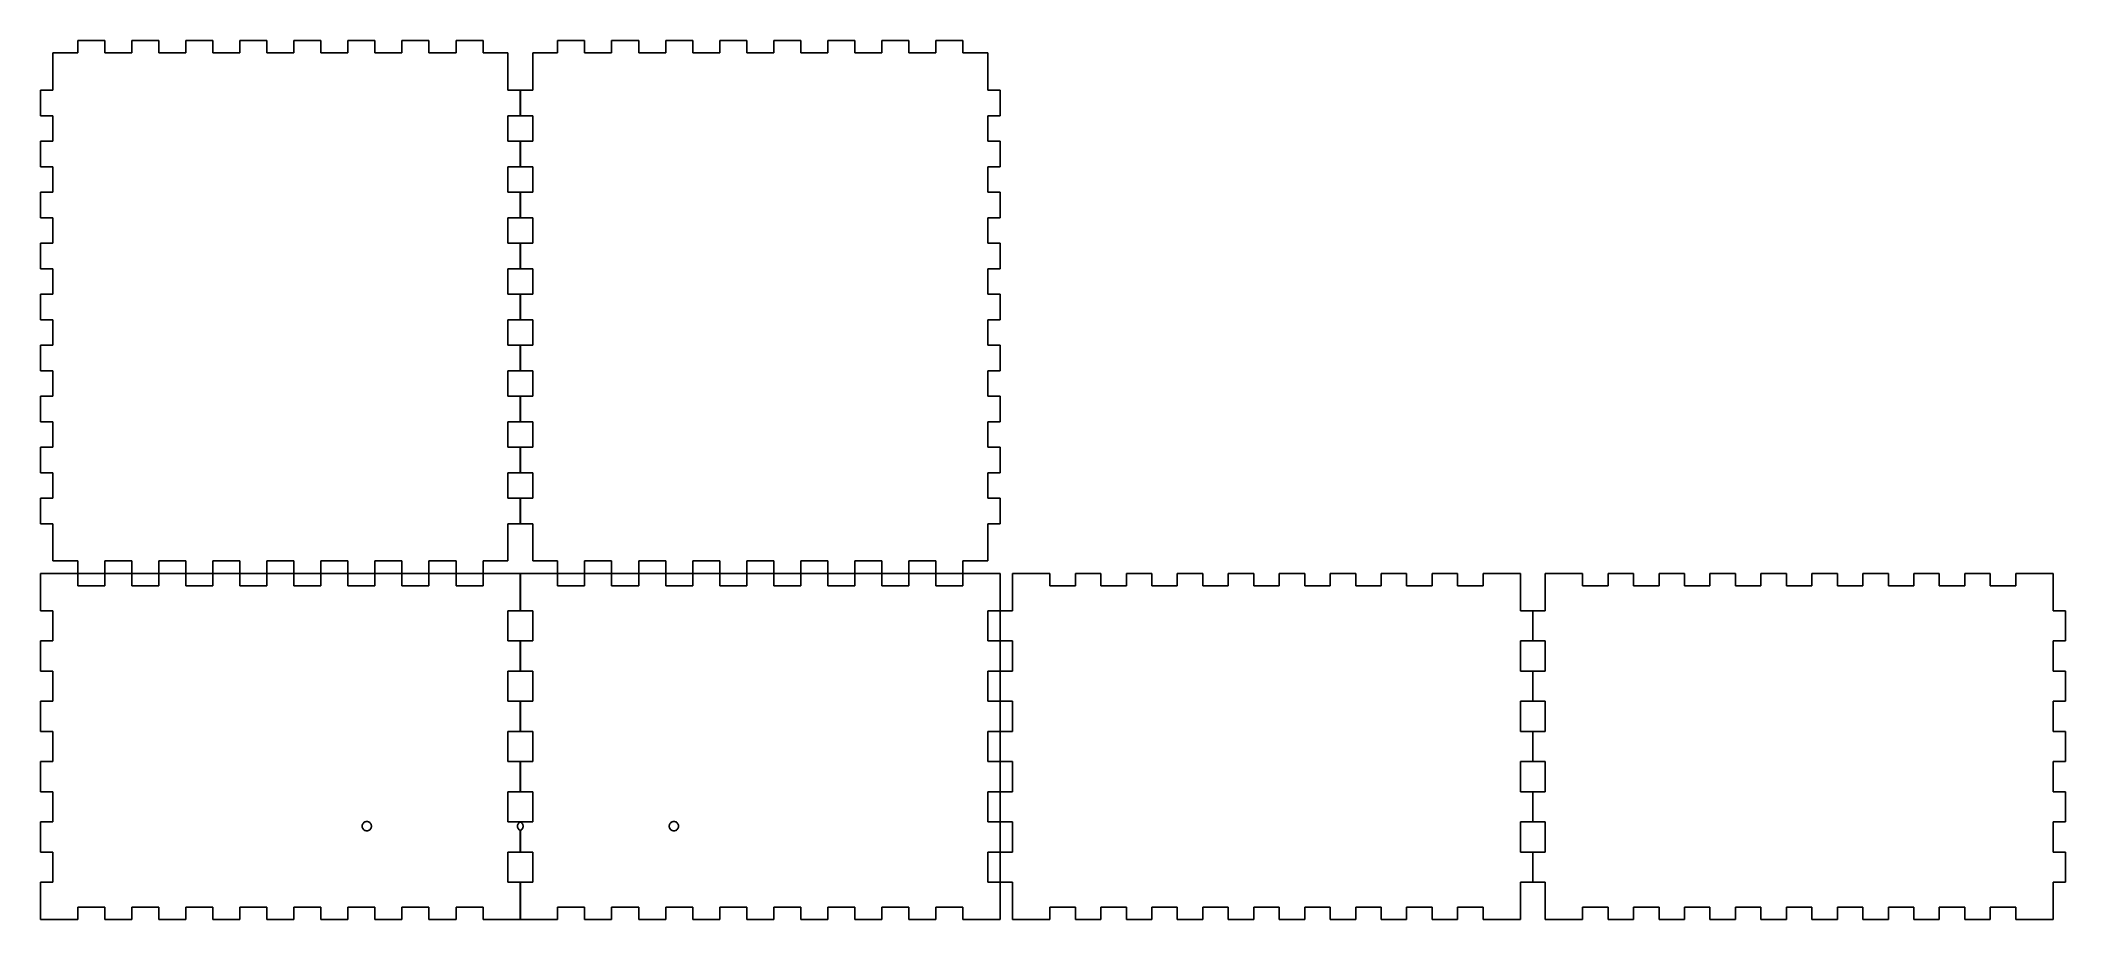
# Model space of a CAD drawing. Header units: metres. Extents: x 0 to 652, y 0 to 283.
import ezdxf

# ---------------------------------------------------------------- set-up
doc = ezdxf.new("R2010")
doc.units = ezdxf.units.M

msp = doc.modelspace()

# ---------------------------------------------------------------- linework, layer by layer
for p, q in [((20.6933, 282.71), (12, 282.71)), ((12, 282.71), (12, 278.71)), ((20.6933, 278.71), (20.6933, 282.71)), ((38.08, 282.71), (29.3867, 282.71)), ((29.3867, 282.71), (29.3867, 278.71)), ((38.08, 278.71), (38.08, 282.71)), ((55.4667, 282.71), (46.7733, 282.71)), ((46.7733, 282.71), (46.7733, 278.71)), ((55.4667, 278.71), (55.4667, 282.71)), ((72.8533, 282.71), (64.16, 282.71)), ((64.16, 282.71), (64.16, 278.71)), ((72.8533, 278.71), (72.8533, 282.71)), ((90.24, 282.71), (81.5467, 282.71)), ((81.5467, 282.71), (81.5467, 278.71)), ((90.24, 278.71), (90.24, 282.71)), ((107.627, 282.71), (98.9333, 282.71)), ((98.9333, 282.71), (98.9333, 278.71)), ((107.627, 278.71), (107.627, 282.71)), ((125.013, 282.71), (116.32, 282.71)), ((116.32, 282.71), (116.32, 278.71)), ((125.013, 278.71), (125.013, 282.71)), ((142.4, 282.71), (133.707, 282.71)), ((133.707, 282.71), (133.707, 278.71)), ((142.4, 278.71), (142.4, 282.71)), ((175.103, 282.71), (166.41, 282.71)), ((166.41, 282.71), (166.41, 278.71)), ((175.103, 278.71), (175.103, 282.71)), ((192.49, 282.71), (183.797, 282.71)), ((183.797, 282.71), (183.797, 278.71)), ((192.49, 278.71), (192.49, 282.71)), ((209.877, 282.71), (201.183, 282.71)), ((201.183, 282.71), (201.183, 278.71)), ((209.877, 278.71), (209.877, 282.71)), ((227.263, 282.71), (218.57, 282.71)), ((218.57, 282.71), (218.57, 278.71)), ((227.263, 278.71), (227.263, 282.71)), ((244.65, 282.71), (235.957, 282.71)), ((235.957, 282.71), (235.957, 278.71)), ((244.65, 278.71), (244.65, 282.71)), ((262.037, 282.71), (253.343, 282.71)), ((253.343, 282.71), (253.343, 278.71)), ((262.037, 278.71), (262.037, 282.71)), ((279.423, 282.71), (270.73, 282.71)), ((270.73, 282.71), (270.73, 278.71)), ((279.423, 278.71), (279.423, 282.71)), ((296.81, 282.71), (288.117, 282.71)), ((288.117, 282.71), (288.117, 278.71)), ((296.81, 278.71), (296.81, 282.71)), ((12, 278.71), (4, 278.71)), ((4, 278.71), (4, 266.71)), ((29.3867, 278.71), (20.6933, 278.71)), ((46.7733, 278.71), (38.08, 278.71)), ((64.16, 278.71), (55.4667, 278.71)), ((81.5467, 278.71), (72.8533, 278.71)), ((98.9333, 278.71), (90.24, 278.71)), ((116.32, 278.71), (107.627, 278.71)), ((133.707, 278.71), (125.013, 278.71)), ((150.4, 278.71), (142.4, 278.71)), ((150.4, 266.71), (150.4, 278.71)), ((166.41, 278.71), (158.41, 278.71)), ((158.41, 278.71), (158.41, 266.71)), ((183.797, 278.71), (175.103, 278.71)), ((201.183, 278.71), (192.49, 278.71)), ((218.57, 278.71), (209.877, 278.71)), ((235.957, 278.71), (227.263, 278.71)), ((253.343, 278.71), (244.65, 278.71)), ((270.73, 278.71), (262.037, 278.71)), ((288.117, 278.71), (279.423, 278.71)), ((304.81, 278.71), (296.81, 278.71)), ((304.81, 266.71), (304.81, 278.71)), ((4, 266.71), (0, 266.71)), ((0, 266.71), (0, 258.51)), ((154.4, 266.71), (150.4, 266.71)), ((154.4, 258.51), (154.4, 266.71)), ((158.41, 266.71), (154.41, 266.71)), ((154.41, 266.71), (154.41, 258.51)), ((308.81, 266.71), (304.81, 266.71)), ((308.81, 258.51), (308.81, 266.71)), ((0, 258.51), (4, 258.51)), ((4, 258.51), (4, 250.31)), ((150.4, 250.31), (150.4, 258.51)), ((150.4, 258.51), (154.4, 258.51)), ((154.41, 258.51), (158.41, 258.51)), ((158.41, 258.51), (158.41, 250.31)), ((304.81, 250.31), (304.81, 258.51)), ((304.81, 258.51), (308.81, 258.51)), ((4, 250.31), (0, 250.31)), ((0, 250.31), (0, 242.11)), ((154.4, 250.31), (150.4, 250.31)), ((154.4, 242.11), (154.4, 250.31)), ((158.41, 250.31), (154.41, 250.31)), ((154.41, 250.31), (154.41, 242.11)), ((308.81, 250.31), (304.81, 250.31)), ((308.81, 242.11), (308.81, 250.31)), ((0, 242.11), (4, 242.11)), ((4, 242.11), (4, 233.91)), ((150.4, 233.91), (150.4, 242.11)), ((150.4, 242.11), (154.4, 242.11)), ((154.41, 242.11), (158.41, 242.11)), ((158.41, 242.11), (158.41, 233.91)), ((304.81, 233.91), (304.81, 242.11)), ((304.81, 242.11), (308.81, 242.11)), ((4, 233.91), (0, 233.91)), ((0, 233.91), (0, 225.71)), ((154.4, 233.91), (150.4, 233.91)), ((154.4, 225.71), (154.4, 233.91)), ((158.41, 233.91), (154.41, 233.91)), ((154.41, 233.91), (154.41, 225.71)), ((308.81, 233.91), (304.81, 233.91)), ((308.81, 225.71), (308.81, 233.91)), ((0, 225.71), (4, 225.71)), ((4, 225.71), (4, 217.51)), ((150.4, 217.51), (150.4, 225.71)), ((150.4, 225.71), (154.4, 225.71)), ((154.41, 225.71), (158.41, 225.71)), ((158.41, 225.71), (158.41, 217.51)), ((304.81, 217.51), (304.81, 225.71)), ((304.81, 225.71), (308.81, 225.71)), ((4, 217.51), (0, 217.51)), ((0, 217.51), (0, 209.31)), ((154.4, 217.51), (150.4, 217.51)), ((154.4, 209.31), (154.4, 217.51)), ((158.41, 217.51), (154.41, 217.51)), ((154.41, 217.51), (154.41, 209.31)), ((308.81, 217.51), (304.81, 217.51)), ((308.81, 209.31), (308.81, 217.51)), ((0, 209.31), (4, 209.31)), ((4, 209.31), (4, 201.11)), ((150.4, 201.11), (150.4, 209.31)), ((150.4, 209.31), (154.4, 209.31)), ((154.41, 209.31), (158.41, 209.31)), ((158.41, 209.31), (158.41, 201.11)), ((304.81, 201.11), (304.81, 209.31)), ((304.81, 209.31), (308.81, 209.31)), ((4, 201.11), (0, 201.11)), ((0, 201.11), (0, 192.91)), ((154.4, 201.11), (150.4, 201.11)), ((154.4, 192.91), (154.4, 201.11)), ((158.41, 201.11), (154.41, 201.11)), ((154.41, 201.11), (154.41, 192.91)), ((308.81, 201.11), (304.81, 201.11)), ((308.81, 192.91), (308.81, 201.11)), ((0, 192.91), (4, 192.91)), ((4, 192.91), (4, 184.71)), ((150.4, 184.71), (150.4, 192.91)), ((150.4, 192.91), (154.4, 192.91)), ((154.41, 192.91), (158.41, 192.91)), ((158.41, 192.91), (158.41, 184.71)), ((304.81, 184.71), (304.81, 192.91)), ((304.81, 192.91), (308.81, 192.91)), ((4, 184.71), (0, 184.71)), ((0, 184.71), (0, 176.51)), ((154.4, 184.71), (150.4, 184.71)), ((154.4, 176.51), (154.4, 184.71)), ((158.41, 184.71), (154.41, 184.71)), ((154.41, 184.71), (154.41, 176.51)), ((308.81, 184.71), (304.81, 184.71)), ((308.81, 176.51), (308.81, 184.71)), ((0, 176.51), (4, 176.51)), ((4, 176.51), (4, 168.31)), ((150.4, 168.31), (150.4, 176.51)), ((150.4, 176.51), (154.4, 176.51)), ((154.41, 176.51), (158.41, 176.51)), ((158.41, 176.51), (158.41, 168.31)), ((304.81, 168.31), (304.81, 176.51)), ((304.81, 176.51), (308.81, 176.51)), ((4, 168.31), (0, 168.31)), ((0, 168.31), (0, 160.11)), ((154.4, 168.31), (150.4, 168.31)), ((154.4, 160.11), (154.4, 168.31)), ((158.41, 168.31), (154.41, 168.31)), ((154.41, 168.31), (154.41, 160.11)), ((308.81, 168.31), (304.81, 168.31)), ((308.81, 160.11), (308.81, 168.31)), ((0, 160.11), (4, 160.11)), ((4, 160.11), (4, 151.91)), ((150.4, 151.91), (150.4, 160.11)), ((150.4, 160.11), (154.4, 160.11)), ((154.41, 160.11), (158.41, 160.11)), ((158.41, 160.11), (158.41, 151.91)), ((304.81, 151.91), (304.81, 160.11)), ((304.81, 160.11), (308.81, 160.11)), ((4, 151.91), (0, 151.91)), ((0, 151.91), (0, 143.71)), ((154.4, 151.91), (150.4, 151.91)), ((154.4, 143.71), (154.4, 151.91)), ((158.41, 151.91), (154.41, 151.91)), ((154.41, 151.91), (154.41, 143.71)), ((308.81, 151.91), (304.81, 151.91)), ((308.81, 143.71), (308.81, 151.91)), ((0, 143.71), (4, 143.71)), ((4, 143.71), (4, 135.51)), ((150.4, 135.51), (150.4, 143.71)), ((150.4, 143.71), (154.4, 143.71)), ((154.41, 143.71), (158.41, 143.71)), ((158.41, 143.71), (158.41, 135.51)), ((304.81, 135.51), (304.81, 143.71)), ((304.81, 143.71), (308.81, 143.71)), ((4, 135.51), (0, 135.51)), ((0, 135.51), (0, 127.31)), ((154.4, 135.51), (150.4, 135.51)), ((154.4, 127.31), (154.4, 135.51)), ((158.41, 135.51), (154.41, 135.51)), ((154.41, 135.51), (154.41, 127.31)), ((308.81, 135.51), (304.81, 135.51)), ((308.81, 127.31), (308.81, 135.51)), ((0, 127.31), (4, 127.31)), ((4, 127.31), (4, 115.31)), ((150.4, 115.31), (150.4, 127.31)), ((150.4, 127.31), (154.4, 127.31)), ((154.41, 127.31), (158.41, 127.31)), ((158.41, 127.31), (158.41, 115.31)), ((304.81, 115.31), (304.81, 127.31)), ((304.81, 127.31), (308.81, 127.31)), ((12, 111.3), (0, 111.3)), ((0, 111.3), (0, 99.3)), ((4, 115.31), (12, 115.31)), ((12, 115.31), (12, 111.31)), ((12, 111.31), (20.6933, 111.31)), ((12, 107.3), (12, 111.3)), ((20.6933, 115.31), (29.3867, 115.31)), ((20.6933, 111.31), (20.6933, 115.31)), ((29.3867, 111.3), (20.6933, 111.3)), ((20.6933, 111.3), (20.6933, 107.3)), ((29.3867, 115.31), (29.3867, 111.31)), ((29.3867, 111.31), (38.08, 111.31)), ((29.3867, 107.3), (29.3867, 111.3)), ((38.08, 111.31), (38.08, 115.31)), ((38.08, 115.31), (46.7733, 115.31)), ((46.7733, 111.3), (38.08, 111.3)), ((38.08, 111.3), (38.08, 107.3)), ((46.7733, 115.31), (46.7733, 111.31)), ((46.7733, 111.31), (55.4667, 111.31)), ((46.7733, 107.3), (46.7733, 111.3)), ((55.4667, 111.31), (55.4667, 115.31)), ((55.4667, 115.31), (64.16, 115.31)), ((64.16, 111.3), (55.4667, 111.3)), ((55.4667, 111.3), (55.4667, 107.3)), ((64.16, 115.31), (64.16, 111.31)), ((64.16, 111.31), (72.8533, 111.31)), ((64.16, 107.3), (64.16, 111.3)), ((72.8533, 111.31), (72.8533, 115.31)), ((72.8533, 115.31), (81.5467, 115.31)), ((81.5467, 111.3), (72.8533, 111.3)), ((72.8533, 111.3), (72.8533, 107.3)), ((81.5467, 115.31), (81.5467, 111.31)), ((81.5467, 111.31), (90.24, 111.31)), ((81.5467, 107.3), (81.5467, 111.3)), ((90.24, 111.31), (90.24, 115.31)), ((90.24, 115.31), (98.9333, 115.31)), ((98.9333, 111.3), (90.24, 111.3)), ((90.24, 111.3), (90.24, 107.3)), ((98.9333, 115.31), (98.9333, 111.31)), ((98.9333, 111.31), (107.627, 111.31)), ((98.9333, 107.3), (98.9333, 111.3)), ((107.627, 111.31), (107.627, 115.31)), ((107.627, 115.31), (116.32, 115.31)), ((116.32, 111.3), (107.627, 111.3)), ((107.627, 111.3), (107.627, 107.3)), ((116.32, 115.31), (116.32, 111.31)), ((116.32, 111.31), (125.013, 111.31)), ((116.32, 107.3), (116.32, 111.3)), ((125.013, 111.31), (125.013, 115.31)), ((125.013, 115.31), (133.707, 115.31)), ((133.707, 111.3), (125.013, 111.3)), ((125.013, 111.3), (125.013, 107.3)), ((133.707, 115.31), (133.707, 111.31)), ((133.707, 111.31), (142.4, 111.31)), ((133.707, 107.3), (133.707, 111.3)), ((142.4, 111.31), (142.4, 115.31)), ((142.4, 115.31), (150.4, 115.31)), ((154.4, 111.3), (142.4, 111.3)), ((142.4, 111.3), (142.4, 107.3)), ((154.4, 99.3), (154.4, 111.3)), ((166.41, 111.3), (154.41, 111.3)), ((154.41, 111.3), (154.41, 99.3)), ((158.41, 115.31), (166.41, 115.31)), ((166.41, 115.31), (166.41, 111.31)), ((166.41, 111.31), (175.103, 111.31)), ((166.41, 107.3), (166.41, 111.3)), ((175.103, 115.31), (183.797, 115.31)), ((175.103, 111.31), (175.103, 115.31)), ((183.797, 111.3), (175.103, 111.3)), ((175.103, 111.3), (175.103, 107.3)), ((183.797, 115.31), (183.797, 111.31)), ((183.797, 111.31), (192.49, 111.31)), ((183.797, 107.3), (183.797, 111.3)), ((192.49, 111.31), (192.49, 115.31)), ((192.49, 115.31), (201.183, 115.31)), ((201.183, 111.3), (192.49, 111.3)), ((192.49, 111.3), (192.49, 107.3)), ((201.183, 115.31), (201.183, 111.31)), ((201.183, 111.31), (209.877, 111.31)), ((201.183, 107.3), (201.183, 111.3)), ((209.877, 111.31), (209.877, 115.31)), ((209.877, 115.31), (218.57, 115.31)), ((218.57, 111.3), (209.877, 111.3)), ((209.877, 111.3), (209.877, 107.3)), ((218.57, 115.31), (218.57, 111.31)), ((218.57, 111.31), (227.263, 111.31)), ((218.57, 107.3), (218.57, 111.3)), ((227.263, 111.31), (227.263, 115.31)), ((227.263, 115.31), (235.957, 115.31)), ((235.957, 111.3), (227.263, 111.3)), ((227.263, 111.3), (227.263, 107.3)), ((235.957, 115.31), (235.957, 111.31)), ((235.957, 111.31), (244.65, 111.31)), ((235.957, 107.3), (235.957, 111.3)), ((244.65, 111.31), (244.65, 115.31)), ((244.65, 115.31), (253.343, 115.31)), ((253.343, 111.3), (244.65, 111.3)), ((244.65, 111.3), (244.65, 107.3)), ((253.343, 115.31), (253.343, 111.31)), ((253.343, 111.31), (262.037, 111.31)), ((253.343, 107.3), (253.343, 111.3)), ((262.037, 111.31), (262.037, 115.31)), ((262.037, 115.31), (270.73, 115.31)), ((270.73, 111.3), (262.037, 111.3)), ((262.037, 111.3), (262.037, 107.3)), ((270.73, 115.31), (270.73, 111.31)), ((270.73, 111.31), (279.423, 111.31)), ((270.73, 107.3), (270.73, 111.3)), ((279.423, 111.31), (279.423, 115.31)), ((279.423, 115.31), (288.117, 115.31)), ((288.117, 111.3), (279.423, 111.3)), ((279.423, 111.3), (279.423, 107.3)), ((288.117, 115.31), (288.117, 111.31)), ((288.117, 111.31), (296.81, 111.31)), ((288.117, 107.3), (288.117, 111.3)), ((296.81, 111.31), (296.81, 115.31)), ((296.81, 115.31), (304.81, 115.31)), ((308.81, 111.3), (296.81, 111.3)), ((296.81, 111.3), (296.81, 107.3)), ((308.81, 99.3), (308.81, 111.3)), ((324.82, 111.3), (312.82, 111.3)), ((312.82, 111.3), (312.82, 99.3)), ((324.82, 107.3), (324.82, 111.3)), ((341.22, 111.3), (333.02, 111.3)), ((333.02, 111.3), (333.02, 107.3)), ((341.22, 107.3), (341.22, 111.3)), ((357.62, 111.3), (349.42, 111.3)), ((349.42, 111.3), (349.42, 107.3)), ((357.62, 107.3), (357.62, 111.3)), ((374.02, 111.3), (365.82, 111.3)), ((365.82, 111.3), (365.82, 107.3)), ((374.02, 107.3), (374.02, 111.3)), ((390.42, 111.3), (382.22, 111.3)), ((382.22, 111.3), (382.22, 107.3)), ((390.42, 107.3), (390.42, 111.3)), ((406.82, 111.3), (398.62, 111.3)), ((398.62, 111.3), (398.62, 107.3)), ((406.82, 107.3), (406.82, 111.3)), ((423.22, 111.3), (415.02, 111.3)), ((415.02, 111.3), (415.02, 107.3)), ((423.22, 107.3), (423.22, 111.3)), ((439.62, 111.3), (431.42, 111.3)), ((431.42, 111.3), (431.42, 107.3)), ((439.62, 107.3), (439.62, 111.3)), ((456.02, 111.3), (447.82, 111.3)), ((447.82, 111.3), (447.82, 107.3)), ((456.02, 107.3), (456.02, 111.3)), ((476.22, 111.3), (464.22, 111.3)), ((464.22, 111.3), (464.22, 107.3)), ((476.22, 99.3), (476.22, 111.3)), ((496.23, 111.3), (484.23, 111.3)), ((484.23, 111.3), (484.23, 99.3)), ((496.23, 107.3), (496.23, 111.3)), ((512.63, 111.3), (504.43, 111.3)), ((504.43, 111.3), (504.43, 107.3)), ((512.63, 107.3), (512.63, 111.3)), ((529.03, 111.3), (520.83, 111.3)), ((520.83, 111.3), (520.83, 107.3)), ((529.03, 107.3), (529.03, 111.3)), ((545.43, 111.3), (537.23, 111.3)), ((537.23, 111.3), (537.23, 107.3)), ((545.43, 107.3), (545.43, 111.3)), ((561.83, 111.3), (553.63, 111.3)), ((553.63, 111.3), (553.63, 107.3)), ((561.83, 107.3), (561.83, 111.3)), ((578.23, 111.3), (570.03, 111.3)), ((570.03, 111.3), (570.03, 107.3)), ((578.23, 107.3), (578.23, 111.3)), ((594.63, 111.3), (586.43, 111.3)), ((586.43, 111.3), (586.43, 107.3)), ((594.63, 107.3), (594.63, 111.3)), ((611.03, 111.3), (602.83, 111.3)), ((602.83, 111.3), (602.83, 107.3)), ((611.03, 107.3), (611.03, 111.3)), ((627.43, 111.3), (619.23, 111.3)), ((619.23, 111.3), (619.23, 107.3)), ((627.43, 107.3), (627.43, 111.3)), ((647.63, 111.3), (635.63, 111.3)), ((635.63, 111.3), (635.63, 107.3)), ((647.63, 99.3), (647.63, 111.3)), ((20.6933, 107.3), (12, 107.3)), ((38.08, 107.3), (29.3867, 107.3)), ((55.4667, 107.3), (46.7733, 107.3)), ((72.8533, 107.3), (64.16, 107.3)), ((90.24, 107.3), (81.5467, 107.3)), ((107.627, 107.3), (98.9333, 107.3)), ((125.013, 107.3), (116.32, 107.3)), ((142.4, 107.3), (133.707, 107.3)), ((175.103, 107.3), (166.41, 107.3)), ((192.49, 107.3), (183.797, 107.3)), ((209.877, 107.3), (201.183, 107.3)), ((227.263, 107.3), (218.57, 107.3)), ((244.65, 107.3), (235.957, 107.3)), ((262.037, 107.3), (253.343, 107.3)), ((279.423, 107.3), (270.73, 107.3)), ((296.81, 107.3), (288.117, 107.3)), ((333.02, 107.3), (324.82, 107.3)), ((349.42, 107.3), (341.22, 107.3)), ((365.82, 107.3), (357.62, 107.3)), ((382.22, 107.3), (374.02, 107.3)), ((398.62, 107.3), (390.42, 107.3)), ((415.02, 107.3), (406.82, 107.3)), ((431.42, 107.3), (423.22, 107.3)), ((447.82, 107.3), (439.62, 107.3)), ((464.22, 107.3), (456.02, 107.3)), ((504.43, 107.3), (496.23, 107.3)), ((520.83, 107.3), (512.63, 107.3)), ((537.23, 107.3), (529.03, 107.3)), ((553.63, 107.3), (545.43, 107.3)), ((570.03, 107.3), (561.83, 107.3)), ((586.43, 107.3), (578.23, 107.3)), ((602.83, 107.3), (594.63, 107.3)), ((619.23, 107.3), (611.03, 107.3)), ((635.63, 107.3), (627.43, 107.3)), ((0, 99.3), (4, 99.3)), ((4, 99.3), (4, 89.6)), ((150.4, 89.6), (150.4, 99.3)), ((150.4, 99.3), (154.4, 99.3)), ((154.41, 99.3), (158.41, 99.3)), ((158.41, 99.3), (158.41, 89.6)), ((304.81, 89.6), (304.81, 99.3)), ((304.81, 99.3), (308.81, 99.3)), ((312.82, 99.3), (308.82, 99.3)), ((308.82, 99.3), (308.82, 89.6)), ((480.22, 99.3), (476.22, 99.3)), ((480.22, 89.6), (480.22, 99.3)), ((484.23, 99.3), (480.23, 99.3)), ((480.23, 99.3), (480.23, 89.6)), ((651.63, 99.3), (647.63, 99.3)), ((651.63, 89.6), (651.63, 99.3)), ((4, 89.6), (0, 89.6)), ((0, 89.6), (0, 79.9)), ((154.4, 89.6), (150.4, 89.6)), ((154.4, 79.9), (154.4, 89.6)), ((158.41, 89.6), (154.41, 89.6)), ((154.41, 89.6), (154.41, 79.9)), ((308.81, 89.6), (304.81, 89.6)), ((308.81, 79.9), (308.81, 89.6)), ((308.82, 89.6), (312.82, 89.6)), ((312.82, 89.6), (312.82, 79.9)), ((476.22, 79.9), (476.22, 89.6)), ((476.22, 89.6), (480.22, 89.6)), ((480.23, 89.6), (484.23, 89.6)), ((484.23, 89.6), (484.23, 79.9)), ((647.63, 79.9), (647.63, 89.6)), ((647.63, 89.6), (651.63, 89.6)), ((0, 79.9), (4, 79.9)), ((4, 79.9), (4, 70.2)), ((150.4, 70.2), (150.4, 79.9)), ((150.4, 79.9), (154.4, 79.9)), ((154.41, 79.9), (158.41, 79.9)), ((158.41, 79.9), (158.41, 70.2)), ((304.81, 70.2), (304.81, 79.9)), ((304.81, 79.9), (308.81, 79.9)), ((312.82, 79.9), (308.82, 79.9)), ((308.82, 79.9), (308.82, 70.2)), ((480.22, 79.9), (476.22, 79.9)), ((480.22, 70.2), (480.22, 79.9)), ((484.23, 79.9), (480.23, 79.9)), ((480.23, 79.9), (480.23, 70.2)), ((651.63, 79.9), (647.63, 79.9)), ((651.63, 70.2), (651.63, 79.9)), ((4, 70.2), (0, 70.2)), ((0, 70.2), (0, 60.5)), ((154.4, 70.2), (150.4, 70.2)), ((154.4, 60.5), (154.4, 70.2)), ((158.41, 70.2), (154.41, 70.2)), ((154.41, 70.2), (154.41, 60.5)), ((308.81, 70.2), (304.81, 70.2)), ((308.81, 60.5), (308.81, 70.2)), ((308.82, 70.2), (312.82, 70.2)), ((312.82, 70.2), (312.82, 60.5)), ((476.22, 60.5), (476.22, 70.2)), ((476.22, 70.2), (480.22, 70.2)), ((480.23, 70.2), (484.23, 70.2)), ((484.23, 70.2), (484.23, 60.5)), ((647.63, 60.5), (647.63, 70.2)), ((647.63, 70.2), (651.63, 70.2)), ((0, 60.5), (4, 60.5)), ((4, 60.5), (4, 50.8)), ((150.4, 50.8), (150.4, 60.5)), ((150.4, 60.5), (154.4, 60.5)), ((154.41, 60.5), (158.41, 60.5)), ((158.41, 60.5), (158.41, 50.8)), ((304.81, 50.8), (304.81, 60.5)), ((304.81, 60.5), (308.81, 60.5)), ((312.82, 60.5), (308.82, 60.5)), ((308.82, 60.5), (308.82, 50.8)), ((480.22, 60.5), (476.22, 60.5)), ((480.22, 50.8), (480.22, 60.5)), ((484.23, 60.5), (480.23, 60.5)), ((480.23, 60.5), (480.23, 50.8)), ((651.63, 60.5), (647.63, 60.5)), ((651.63, 50.8), (651.63, 60.5)), ((4, 50.8), (0, 50.8)), ((0, 50.8), (0, 41.1)), ((154.4, 50.8), (150.4, 50.8)), ((154.4, 41.1), (154.4, 50.8)), ((158.41, 50.8), (154.41, 50.8)), ((154.41, 50.8), (154.41, 41.1)), ((308.81, 50.8), (304.81, 50.8)), ((308.81, 41.1), (308.81, 50.8)), ((308.82, 50.8), (312.82, 50.8)), ((312.82, 50.8), (312.82, 41.1)), ((476.22, 41.1), (476.22, 50.8)), ((476.22, 50.8), (480.22, 50.8)), ((480.23, 50.8), (484.23, 50.8)), ((484.23, 50.8), (484.23, 41.1)), ((647.63, 41.1), (647.63, 50.8)), ((647.63, 50.8), (651.63, 50.8)), ((0, 41.1), (4, 41.1)), ((4, 41.1), (4, 31.4)), ((150.4, 31.4), (150.4, 41.1)), ((150.4, 41.1), (154.4, 41.1)), ((154.41, 41.1), (158.41, 41.1)), ((158.41, 41.1), (158.41, 31.4)), ((304.81, 31.4), (304.81, 41.1)), ((304.81, 41.1), (308.81, 41.1)), ((312.82, 41.1), (308.82, 41.1)), ((308.82, 41.1), (308.82, 31.4)), ((480.22, 41.1), (476.22, 41.1)), ((480.22, 31.4), (480.22, 41.1)), ((484.23, 41.1), (480.23, 41.1)), ((480.23, 41.1), (480.23, 31.4)), ((651.63, 41.1), (647.63, 41.1)), ((651.63, 31.4), (651.63, 41.1)), ((4, 31.4), (0, 31.4)), ((0, 31.4), (0, 21.7)), ((103.5, 30), (103.512, 30.188)), ((103.512, 29.812), (103.5, 30)), ((103.512, 30.188), (103.547, 30.373)), ((103.547, 29.627), (103.512, 29.812)), ((103.547, 30.373), (103.605, 30.5522)), ((103.605, 29.4478), (103.547, 29.627)), ((103.605, 30.5522), (103.686, 30.7226)), ((103.686, 29.2774), (103.605, 29.4478)), ((103.686, 30.7226), (103.786, 30.8817)), ((103.786, 29.1183), (103.686, 29.2774)), ((103.786, 30.8817), (103.907, 31.0268)), ((103.907, 28.9732), (103.786, 29.1183)), ((103.907, 31.0268), (104.044, 31.1558)), ((104.044, 28.8442), (103.907, 28.9732)), ((104.044, 31.1558), (104.196, 31.2665)), ((104.196, 28.7335), (104.044, 28.8442)), ((104.196, 31.2665), (104.361, 31.3572)), ((104.361, 28.6427), (104.196, 28.7335)), ((104.361, 31.3572), (104.536, 31.4266)), ((104.536, 28.5734), (104.361, 28.6427)), ((104.536, 31.4266), (104.719, 31.4734)), ((104.719, 28.5266), (104.536, 28.5734)), ((104.719, 31.4734), (104.906, 31.497)), ((104.906, 28.5029), (104.719, 28.5266)), ((104.906, 31.497), (105.094, 31.497)), ((105.094, 28.5029), (104.906, 28.5029)), ((105.094, 31.497), (105.281, 31.4734)), ((105.281, 28.5266), (105.094, 28.5029)), ((105.281, 31.4734), (105.464, 31.4266)), ((105.464, 28.5734), (105.281, 28.5266)), ((105.464, 31.4266), (105.639, 31.3572)), ((105.639, 28.6427), (105.464, 28.5734)), ((105.639, 31.3572), (105.804, 31.2665)), ((105.804, 28.7335), (105.639, 28.6427)), ((105.804, 31.2665), (105.956, 31.1558)), ((105.956, 28.8442), (105.804, 28.7335)), ((105.956, 31.1558), (106.093, 31.0268)), ((106.093, 28.9732), (105.956, 28.8442)), ((106.093, 31.0268), (106.214, 30.8817)), ((106.214, 29.1183), (106.093, 28.9732)), ((106.214, 30.8817), (106.314, 30.7226)), ((106.314, 29.2774), (106.214, 29.1183)), ((106.314, 30.7226), (106.395, 30.5522)), ((106.395, 29.4478), (106.314, 29.2774)), ((106.395, 30.5522), (106.453, 30.373)), ((106.453, 29.627), (106.395, 29.4478)), ((106.453, 30.373), (106.488, 30.188)), ((106.488, 29.812), (106.453, 29.627)), ((106.488, 30.188), (106.5, 30)), ((106.5, 30), (106.488, 29.812)), ((154.4, 31.4), (150.4, 31.4)), ((153.5, 30), (153.512, 30.188)), ((153.512, 29.812), (153.5, 30)), ((153.512, 30.188), (153.547, 30.373)), ((153.547, 29.627), (153.512, 29.812)), ((153.547, 30.373), (153.605, 30.5522)), ((153.605, 29.4478), (153.547, 29.627)), ((153.605, 30.5522), (153.686, 30.7226)), ((153.686, 29.2774), (153.605, 29.4478)), ((153.686, 30.7226), (153.786, 30.8817)), ((153.786, 29.1183), (153.686, 29.2774)), ((153.786, 30.8817), (153.907, 31.0268)), ((153.907, 28.9732), (153.786, 29.1183)), ((153.907, 31.0268), (154.044, 31.1558)), ((154.044, 28.8442), (153.907, 28.9732)), ((154.044, 31.1558), (154.196, 31.2665)), ((154.196, 28.7335), (154.044, 28.8442)), ((154.196, 31.2665), (154.361, 31.3572)), ((154.361, 28.6427), (154.196, 28.7335)), ((154.361, 31.3572), (154.4, 31.3725)), ((154.4, 28.6274), (154.361, 28.6427)), ((154.4, 31.3725), (154.4, 31.4)), ((154.4, 21.7), (154.4, 28.6274)), ((158.41, 31.4), (154.41, 31.4)), ((154.41, 31.4), (154.41, 31.3725)), ((154.41, 31.3725), (154.449, 31.3572)), ((154.449, 28.6427), (154.41, 28.6274)), ((154.41, 28.6274), (154.41, 21.7)), ((154.449, 31.3572), (154.614, 31.2665)), ((154.614, 28.7335), (154.449, 28.6427)), ((154.614, 31.2665), (154.766, 31.1558)), ((154.766, 28.8442), (154.614, 28.7335)), ((154.766, 31.1558), (154.903, 31.0268)), ((154.903, 28.9732), (154.766, 28.8442)), ((154.903, 31.0268), (155.024, 30.8817)), ((155.024, 29.1183), (154.903, 28.9732)), ((155.024, 30.8817), (155.124, 30.7226)), ((155.124, 29.2774), (155.024, 29.1183)), ((155.124, 30.7226), (155.205, 30.5522)), ((155.205, 29.4478), (155.124, 29.2774)), ((155.205, 30.5522), (155.263, 30.373)), ((155.263, 29.627), (155.205, 29.4478)), ((155.263, 30.373), (155.298, 30.188)), ((155.298, 29.812), (155.263, 29.627)), ((155.298, 30.188), (155.31, 30)), ((155.31, 30), (155.298, 29.812)), ((202.31, 30), (202.322, 30.188)), ((202.322, 29.812), (202.31, 30)), ((202.322, 30.188), (202.357, 30.373)), ((202.357, 29.627), (202.322, 29.812)), ((202.357, 30.373), (202.415, 30.5522)), ((202.415, 29.4478), (202.357, 29.627)), ((202.415, 30.5522), (202.496, 30.7226)), ((202.496, 29.2774), (202.415, 29.4478)), ((202.496, 30.7226), (202.596, 30.8817)), ((202.596, 29.1183), (202.496, 29.2774)), ((202.596, 30.8817), (202.717, 31.0268)), ((202.717, 28.9732), (202.596, 29.1183)), ((202.717, 31.0268), (202.854, 31.1558)), ((202.854, 28.8442), (202.717, 28.9732)), ((202.854, 31.1558), (203.006, 31.2665)), ((203.006, 28.7335), (202.854, 28.8442)), ((203.006, 31.2665), (203.171, 31.3572)), ((203.171, 28.6427), (203.006, 28.7335)), ((203.171, 31.3572), (203.346, 31.4266)), ((203.346, 28.5734), (203.171, 28.6427)), ((203.346, 31.4266), (203.529, 31.4734)), ((203.529, 28.5266), (203.346, 28.5734)), ((203.529, 31.4734), (203.716, 31.497)), ((203.716, 28.5029), (203.529, 28.5266)), ((203.716, 31.497), (203.904, 31.497)), ((203.904, 28.5029), (203.716, 28.5029)), ((203.904, 31.497), (204.091, 31.4734)), ((204.091, 28.5266), (203.904, 28.5029)), ((204.091, 31.4734), (204.274, 31.4266)), ((204.274, 28.5734), (204.091, 28.5266)), ((204.274, 31.4266), (204.449, 31.3572)), ((204.449, 28.6427), (204.274, 28.5734)), ((204.449, 31.3572), (204.614, 31.2665)), ((204.614, 28.7335), (204.449, 28.6427)), ((204.614, 31.2665), (204.766, 31.1558)), ((204.766, 28.8442), (204.614, 28.7335)), ((204.766, 31.1558), (204.903, 31.0268)), ((204.903, 28.9732), (204.766, 28.8442)), ((204.903, 31.0268), (205.024, 30.8817)), ((205.024, 29.1183), (204.903, 28.9732)), ((205.024, 30.8817), (205.124, 30.7226)), ((205.124, 29.2774), (205.024, 29.1183)), ((205.124, 30.7226), (205.205, 30.5522)), ((205.205, 29.4478), (205.124, 29.2774)), ((205.205, 30.5522), (205.263, 30.373)), ((205.263, 29.627), (205.205, 29.4478)), ((205.263, 30.373), (205.298, 30.188)), ((205.298, 29.812), (205.263, 29.627)), ((205.298, 30.188), (205.31, 30)), ((205.31, 30), (205.298, 29.812)), ((308.81, 31.4), (304.81, 31.4)), ((308.81, 21.7), (308.81, 31.4)), ((308.82, 31.4), (312.82, 31.4)), ((312.82, 31.4), (312.82, 21.7)), ((476.22, 21.7), (476.22, 31.4)), ((476.22, 31.4), (480.22, 31.4)), ((480.23, 31.4), (484.23, 31.4)), ((484.23, 31.4), (484.23, 21.7)), ((647.63, 21.7), (647.63, 31.4)), ((647.63, 31.4), (651.63, 31.4)), ((0, 21.7), (4, 21.7)), ((4, 21.7), (4, 12)), ((150.4, 12), (150.4, 21.7)), ((150.4, 21.7), (154.4, 21.7)), ((154.41, 21.7), (158.41, 21.7)), ((158.41, 21.7), (158.41, 12)), ((304.81, 12), (304.81, 21.7)), ((304.81, 21.7), (308.81, 21.7)), ((312.82, 21.7), (308.82, 21.7)), ((308.82, 21.7), (308.82, 12)), ((480.22, 21.7), (476.22, 21.7)), ((480.22, 12), (480.22, 21.7)), ((484.23, 21.7), (480.23, 21.7)), ((480.23, 21.7), (480.23, 12)), ((651.63, 21.7), (647.63, 21.7)), ((651.63, 12), (651.63, 21.7)), ((4, 12), (0, 12)), ((0, 12), (0, 0)), ((154.4, 12), (150.4, 12)), ((154.4, 0), (154.4, 12)), ((158.41, 12), (154.41, 12)), ((154.41, 12), (154.41, 0)), ((308.81, 12), (304.81, 12)), ((308.81, 0), (308.81, 12)), ((308.82, 12), (312.82, 12)), ((312.82, 12), (312.82, 0)), ((476.22, 0), (476.22, 12)), ((476.22, 12), (480.22, 12)), ((480.23, 12), (484.23, 12)), ((484.23, 12), (484.23, 0)), ((647.63, 0), (647.63, 12)), ((647.63, 12), (651.63, 12)), ((0, 0), (12, 0)), ((12, 4), (20.6933, 4)), ((12, 0), (12, 4)), ((20.6933, 4), (20.6933, 0)), ((20.6933, 0), (29.3867, 0)), ((29.3867, 0), (29.3867, 4)), ((29.3867, 4), (38.08, 4)), ((38.08, 4), (38.08, 0)), ((38.08, 0), (46.7733, 0)), ((46.7733, 0), (46.7733, 4)), ((46.7733, 4), (55.4667, 4)), ((55.4667, 4), (55.4667, 0)), ((55.4667, 0), (64.16, 0)), ((64.16, 0), (64.16, 4)), ((64.16, 4), (72.8533, 4)), ((72.8533, 4), (72.8533, 0)), ((72.8533, 0), (81.5467, 0)), ((81.5467, 0), (81.5467, 4)), ((81.5467, 4), (90.24, 4)), ((90.24, 4), (90.24, 0)), ((90.24, 0), (98.9333, 0)), ((98.9333, 0), (98.9333, 4)), ((98.9333, 4), (107.627, 4)), ((107.627, 4), (107.627, 0)), ((107.627, 0), (116.32, 0)), ((116.32, 0), (116.32, 4)), ((116.32, 4), (125.013, 4)), ((125.013, 4), (125.013, 0)), ((125.013, 0), (133.707, 0)), ((133.707, 0), (133.707, 4)), ((133.707, 4), (142.4, 4)), ((142.4, 4), (142.4, 0)), ((142.4, 0), (154.4, 0)), ((154.41, 0), (166.41, 0)), ((166.41, 4), (175.103, 4)), ((166.41, 0), (166.41, 4)), ((175.103, 4), (175.103, 0)), ((175.103, 0), (183.797, 0)), ((183.797, 0), (183.797, 4)), ((183.797, 4), (192.49, 4)), ((192.49, 4), (192.49, 0)), ((192.49, 0), (201.183, 0)), ((201.183, 0), (201.183, 4)), ((201.183, 4), (209.877, 4)), ((209.877, 4), (209.877, 0)), ((209.877, 0), (218.57, 0)), ((218.57, 0), (218.57, 4)), ((218.57, 4), (227.263, 4)), ((227.263, 4), (227.263, 0)), ((227.263, 0), (235.957, 0)), ((235.957, 0), (235.957, 4)), ((235.957, 4), (244.65, 4)), ((244.65, 4), (244.65, 0)), ((244.65, 0), (253.343, 0)), ((253.343, 0), (253.343, 4)), ((253.343, 4), (262.037, 4)), ((262.037, 4), (262.037, 0)), ((262.037, 0), (270.73, 0)), ((270.73, 0), (270.73, 4)), ((270.73, 4), (279.423, 4)), ((279.423, 4), (279.423, 0)), ((279.423, 0), (288.117, 0)), ((288.117, 0), (288.117, 4)), ((288.117, 4), (296.81, 4)), ((296.81, 4), (296.81, 0)), ((296.81, 0), (308.81, 0)), ((312.82, 0), (324.82, 0)), ((324.82, 4), (333.02, 4)), ((324.82, 0), (324.82, 4)), ((333.02, 4), (333.02, 0)), ((333.02, 0), (341.22, 0)), ((341.22, 0), (341.22, 4)), ((341.22, 4), (349.42, 4)), ((349.42, 4), (349.42, 0)), ((349.42, 0), (357.62, 0)), ((357.62, 0), (357.62, 4)), ((357.62, 4), (365.82, 4)), ((365.82, 4), (365.82, 0)), ((365.82, 0), (374.02, 0)), ((374.02, 0), (374.02, 4)), ((374.02, 4), (382.22, 4)), ((382.22, 4), (382.22, 0)), ((382.22, 0), (390.42, 0)), ((390.42, 0), (390.42, 4)), ((390.42, 4), (398.62, 4)), ((398.62, 4), (398.62, 0)), ((398.62, 0), (406.82, 0)), ((406.82, 0), (406.82, 4)), ((406.82, 4), (415.02, 4)), ((415.02, 4), (415.02, 0)), ((415.02, 0), (423.22, 0)), ((423.22, 0), (423.22, 4)), ((423.22, 4), (431.42, 4)), ((431.42, 4), (431.42, 0)), ((431.42, 0), (439.62, 0)), ((439.62, 0), (439.62, 4)), ((439.62, 4), (447.82, 4)), ((447.82, 4), (447.82, 0)), ((447.82, 0), (456.02, 0)), ((456.02, 0), (456.02, 4)), ((456.02, 4), (464.22, 4)), ((464.22, 4), (464.22, 0)), ((464.22, 0), (476.22, 0)), ((484.23, 0), (496.23, 0)), ((496.23, 4), (504.43, 4)), ((496.23, 0), (496.23, 4)), ((504.43, 4), (504.43, 0)), ((504.43, 0), (512.63, 0)), ((512.63, 0), (512.63, 4)), ((512.63, 4), (520.83, 4)), ((520.83, 4), (520.83, 0)), ((520.83, 0), (529.03, 0)), ((529.03, 0), (529.03, 4)), ((529.03, 4), (537.23, 4)), ((537.23, 4), (537.23, 0)), ((537.23, 0), (545.43, 0)), ((545.43, 0), (545.43, 4)), ((545.43, 4), (553.63, 4)), ((553.63, 4), (553.63, 0)), ((553.63, 0), (561.83, 0)), ((561.83, 0), (561.83, 4)), ((561.83, 4), (570.03, 4)), ((570.03, 4), (570.03, 0)), ((570.03, 0), (578.23, 0)), ((578.23, 0), (578.23, 4)), ((578.23, 4), (586.43, 4)), ((586.43, 4), (586.43, 0)), ((586.43, 0), (594.63, 0)), ((594.63, 0), (594.63, 4)), ((594.63, 4), (602.83, 4)), ((602.83, 4), (602.83, 0)), ((602.83, 0), (611.03, 0)), ((611.03, 0), (611.03, 4)), ((611.03, 4), (619.23, 4)), ((619.23, 4), (619.23, 0)), ((619.23, 0), (627.43, 0)), ((627.43, 0), (627.43, 4)), ((627.43, 4), (635.63, 4)), ((635.63, 4), (635.63, 0)), ((635.63, 0), (647.63, 0))]:
    msp.add_line(p, q)

doc.saveas('drawing.dxf')
